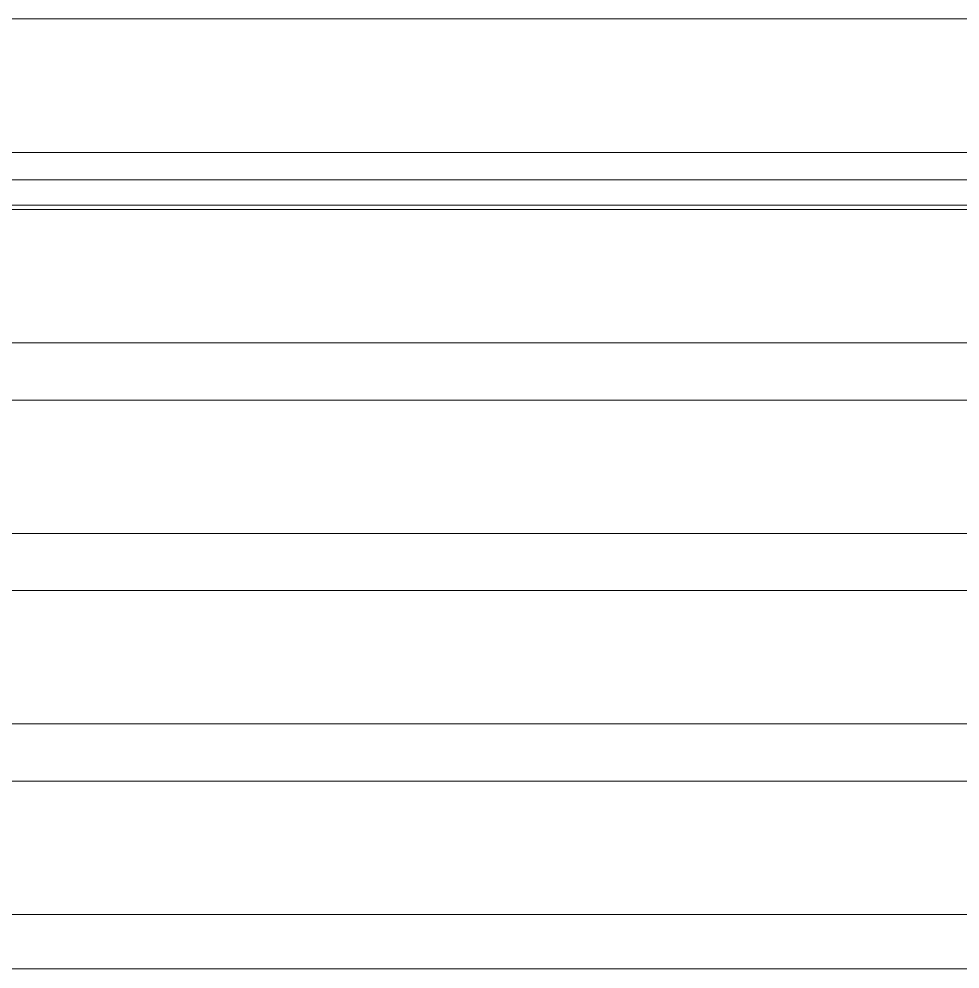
# Model space of a CAD drawing. Header units: millimetres. Extents: x -273 to 4197, y -77 to 2867.
# Drawn here: x 1251.6 to 1527.9, y 1410.5 to 1689.5 of the extents above; entities that cross this region are included whole.
import ezdxf

# ---------------------------------------------------------------- set-up
doc = ezdxf.new("R2010")
doc.units = ezdxf.units.MM
doc.layers.add('ZANO_R', color=7, linetype='Continuous', lineweight=0)

msp = doc.modelspace()

# ---------------------------------------------------------------- linework, layer by layer
at = {"layer": 'ZANO_R'}
for p, q in [((-50.69, 1689.46), (1739.31, 1689.46)), ((1739.31, 1650.3), (-50.69, 1650.3)), ((1674.31, 1642.24), (849.31, 1642.24)), ((1674.31, 1634.79), (849.31, 1634.79)), ((-50.69, 1633.51), (1739.31, 1633.51)), ((1739.31, 1594.35), (-50.69, 1594.35)), ((-50.69, 1577.56), (1739.31, 1577.56)), ((1739.31, 1538.4), (-50.69, 1538.4)), ((-50.69, 1521.61), (1739.31, 1521.61)), ((1739.31, 1482.45), (-50.69, 1482.45)), ((-50.69, 1465.66), (1739.31, 1465.66)), ((1739.31, 1426.5), (-50.69, 1426.5)), ((-50.69, 1410.49), (1739.31, 1410.49))]:
    msp.add_line(p, q, dxfattribs=at)

doc.saveas('drawing.dxf')
